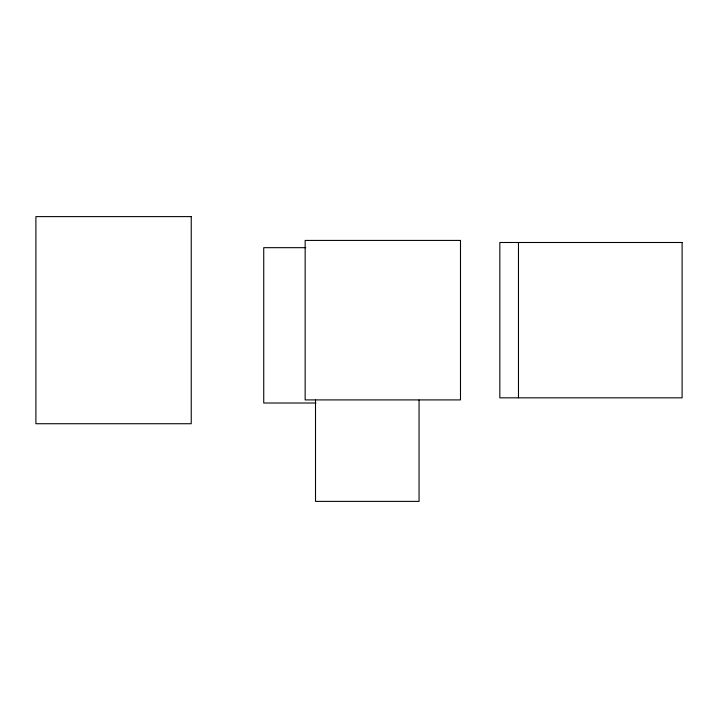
<?xml version="1.0" encoding="UTF-8"?>
<svg xmlns="http://www.w3.org/2000/svg" width="718" height="718" viewBox="0 0 718 718"><rect width="100%" height="100%" fill="white"/><g stroke="black" fill="none" stroke-linecap="round" stroke-linejoin="round"><path stroke-width="1.08" d="M305.724 247.674L263.73 247.674L263.73 403.013L315.902 403.013M518.477 242.496L518.477 397.835M419.061 400.061L419.061 501.388L315.507 501.388L315.507 400.061M191.239 216.612L35.9 216.612L35.9 423.728L191.239 423.728L191.239 216.612M460.489 240.422L305.15 240.422L305.15 399.908L460.489 399.908L460.489 240.422M682.1 242.496L499.836 242.496L499.836 397.835L682.1 397.835L682.1 242.496"/></g></svg>
